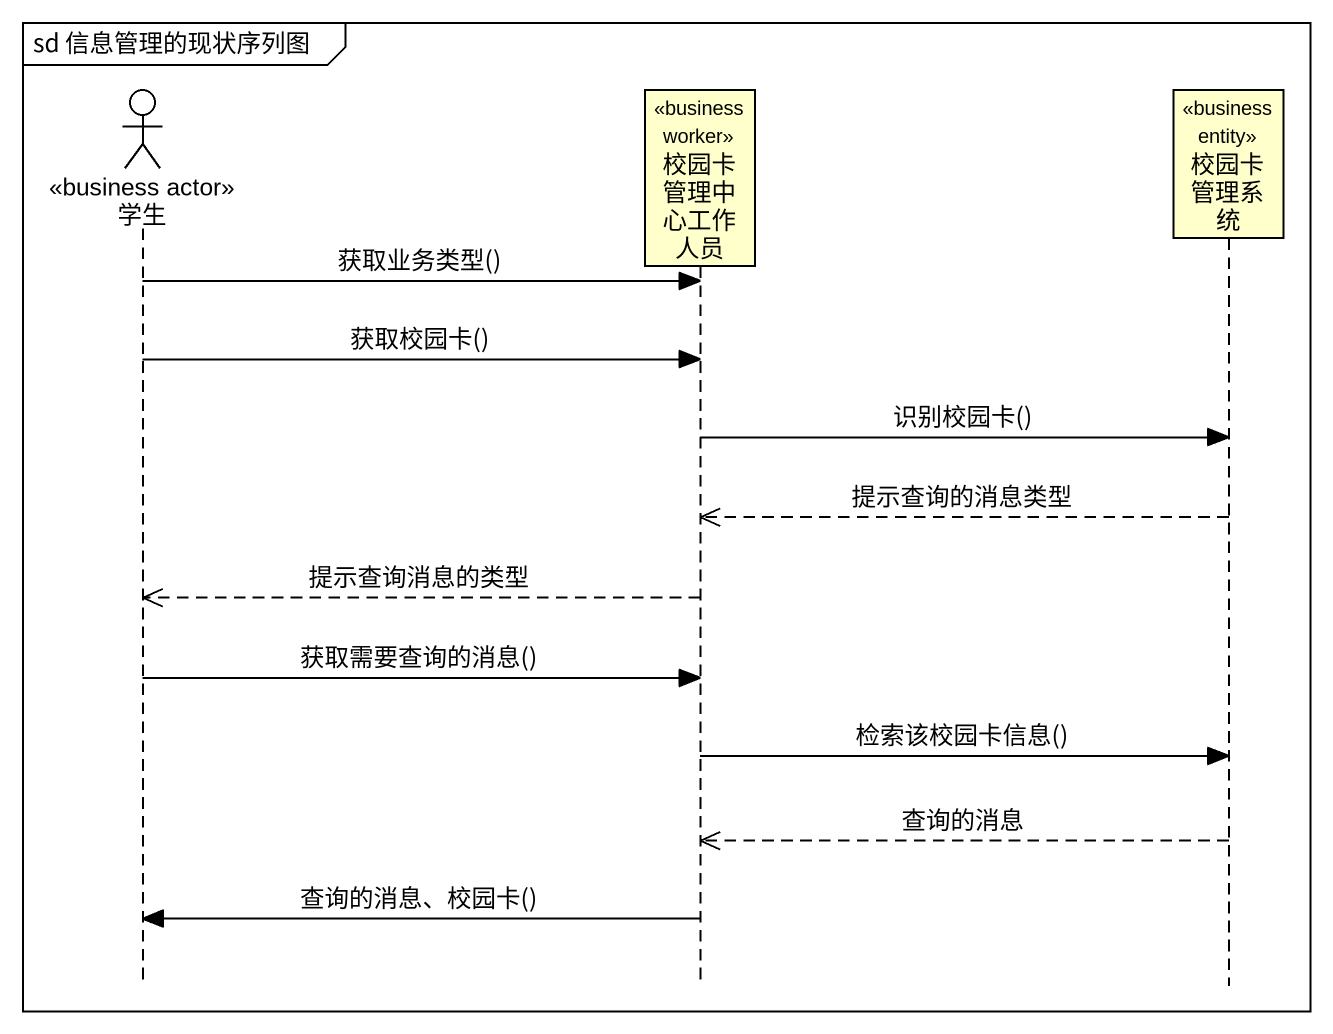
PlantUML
@startuml
mainframe sd 信息管理的现状序列图
hide footbox
actor 学生 <<business actor>>
participant 校园卡管理中心工作人员 <<business worker>>
participant 校园卡管理系统 <<business entity>>

学生 -> 校园卡管理中心工作人员 : 获取业务类型()
学生 -> 校园卡管理中心工作人员 : 获取校园卡()
校园卡管理中心工作人员 -> 校园卡管理系统 : 识别校园卡()
校园卡管理系统 -->> 校园卡管理中心工作人员 : 提示查询的消息类型
校园卡管理中心工作人员 -->> 学生 : 提示查询消息的类型
学生 -> 校园卡管理中心工作人员 : 获取需要查询的消息()
校园卡管理中心工作人员 -> 校园卡管理系统 : 检索该校园卡信息()
校园卡管理系统 -->> 校园卡管理中心工作人员 : 查询的消息
校园卡管理中心工作人员 -> 学生 : 查询的消息、校园卡()
@enduml
